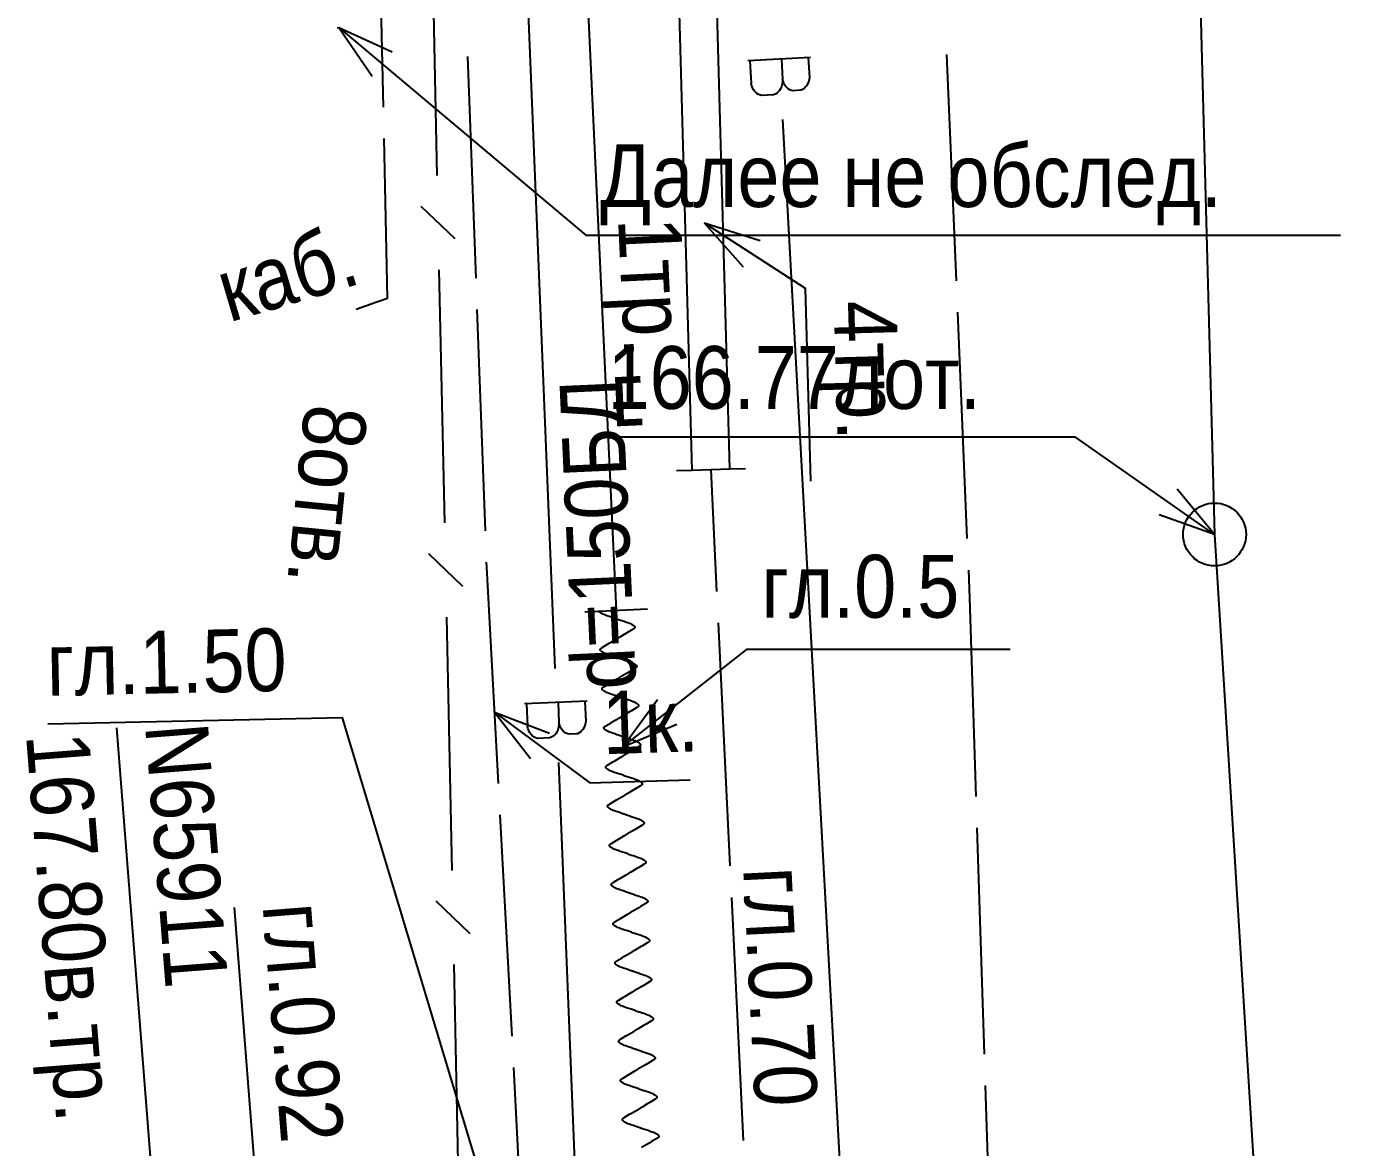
# Model space of a CAD drawing. Header units: metres. Extents: x -3947 to -3704, y 4976 to 6609.
# Drawn here: x -3901.27 to -3880.24, y 6412.79 to 6430.64 of the extents above; entities that cross this region are included whole.
import ezdxf
from ezdxf.enums import TextEntityAlignment as Align

# ---------------------------------------------------------------- set-up
doc = ezdxf.new("R2010")
doc.units = ezdxf.units.M
doc.header["$MEASUREMENT"] = 0
for name, color, linetype, lineweight in [('Водопровод', 7, 'Continuous', 25), ('Водосток', 7, 'Continuous', 25), ('Кабели', 7, 'Continuous', 25), ('Кабель защиты', 7, 'Continuous', 25), ('Кабель связи', 7, 'Continuous', 25), ('Кабель электрический', 7, 'Continuous', 25)]:
    doc.layers.add(name, color=color, linetype=linetype, lineweight=lineweight)
doc.styles.add('Style-RUSSIAN_1251', font='RUSSIAN_1251.shx')
doc.styles.add('Style-RUSSIAN_1251 I 0.00000', font='RUSSIAN_1251.shx')

msp = doc.modelspace()

# ---------------------------------------------------------------- linework, layer by layer
at = {"layer": 'Водопровод', "linetype": 'Continuous'}
for p, q in [((-3893.492, 6435.937), (-3892.868, 6420.419)), ((-3888.796, 6430.142), (-3889.792, 6430.088)), ((-3889.76, 6430.09), (-3889.74, 6429.728)), ((-3889.26, 6430.117), (-3889.242, 6429.796)), ((-3889.241, 6429.158), (-3887.699, 6400.951)), ((-3892.35, 6419.897), (-3893.346, 6419.857)), ((-3893.314, 6419.858), (-3893.299, 6419.496)), ((-3892.813, 6419.879), (-3892.8, 6419.557)), ((-3892.808, 6418.92), (-3892.184, 6403.401))]:
    msp.add_line(p, q, dxfattribs=at)
at = {"layer": 'Водопровод', "linetype": 'Continuous', "flags": 128}
for points in [[(-3888.833, 6430.14), (-3888.815, 6429.822), (-3888.819, 6429.792), (-3888.835, 6429.741), (-3888.861, 6429.692), (-3888.875, 6429.673), (-3888.892, 6429.655), (-3888.916, 6429.639), (-3888.945, 6429.624), (-3888.96, 6429.62), (-3889.075, 6429.613), (-3889.098, 6429.618), (-3889.128, 6429.629), (-3889.15, 6429.643), (-3889.171, 6429.659), (-3889.193, 6429.686), (-3889.214, 6429.72), (-3889.229, 6429.751), (-3889.242, 6429.796), (-3889.244, 6429.758), (-3889.246, 6429.724), (-3889.258, 6429.674), (-3889.273, 6429.644), (-3889.29, 6429.615), (-3889.32, 6429.583), (-3889.355, 6429.561), (-3889.386, 6429.55), (-3889.576, 6429.539), (-3889.595, 6429.542), (-3889.622, 6429.552), (-3889.653, 6429.571), (-3889.682, 6429.601), (-3889.702, 6429.628), (-3889.725, 6429.673), (-3889.736, 6429.701), (-3889.74, 6429.728)], [(-3892.386, 6419.896), (-3892.373, 6419.577), (-3892.378, 6419.547), (-3892.394, 6419.496), (-3892.42, 6419.448), (-3892.435, 6419.429), (-3892.453, 6419.411), (-3892.476, 6419.395), (-3892.506, 6419.381), (-3892.52, 6419.377), (-3892.636, 6419.372), (-3892.659, 6419.377), (-3892.689, 6419.389), (-3892.71, 6419.403), (-3892.731, 6419.419), (-3892.753, 6419.446), (-3892.773, 6419.481), (-3892.787, 6419.512), (-3892.8, 6419.557), (-3892.803, 6419.519), (-3892.805, 6419.485), (-3892.818, 6419.436), (-3892.834, 6419.405), (-3892.851, 6419.377), (-3892.882, 6419.346), (-3892.916, 6419.324), (-3892.948, 6419.313), (-3893.138, 6419.305), (-3893.157, 6419.308), (-3893.183, 6419.318), (-3893.214, 6419.338), (-3893.243, 6419.368), (-3893.263, 6419.396), (-3893.285, 6419.441), (-3893.296, 6419.469), (-3893.299, 6419.496)], [(-3888.648, 6400.006), (-3899.22, 6411.634), (-3899.835, 6419.475)]]:
    msp.add_lwpolyline(points, dxfattribs=at)
at = {"layer": 'Водосток', "linetype": 'Continuous'}
for p, q in [((-3882.839, 6440.179), (-3882.367, 6422.552)), ((-3882.367, 6422.552), (-3882.961, 6423.273)), ((-3882.367, 6422.552), (-3883.248, 6422.863)), ((-3882.367, 6422.552), (-3879.741, 6380.342))]:
    msp.add_line(p, q, dxfattribs=at)
at = {"layer": 'Водосток', "linetype": 'Continuous', "flags": 128}
msp.add_lwpolyline([(-3882.367, 6422.552), (-3884.578, 6424.1), (-3892.026, 6424.1)], dxfattribs=at)
at = {"layer": 'Водосток', "linetype": 'Continuous'}
msp.add_arc((-3882.367, 6422.552), 0.5, 0, 360, dxfattribs=at)
at = {"layer": 'Кабели', "linetype": 'Continuous'}
for p, q in [((-3896.324, 6430.617), (-3896.302, 6430.618)), ((-3896.302, 6430.618), (-3895.774, 6429.847)), ((-3896.302, 6430.618), (-3895.452, 6430.23)), ((-3886.634, 6430.188), (-3886.481, 6426.586)), ((-3886.46, 6426.087), (-3886.307, 6422.485)), ((-3886.149, 6417.883), (-3886.034, 6414.28)), ((-3886.018, 6413.78), (-3885.902, 6410.177))]:
    msp.add_line(p, q, dxfattribs=at)
at = {"layer": 'Кабели', "linetype": 'Continuous', "flags": 128}
for points in [[(-3896.302, 6430.618), (-3892.372, 6427.313), (-3880.366, 6427.313)], [(-3886.285, 6421.985), (-3886.266, 6421.543), (-3886.165, 6418.382)]]:
    msp.add_lwpolyline(points, dxfattribs=at)
at = {"layer": 'Кабель защиты', "linetype": 'Continuous'}
for p, q in [((-3892.387, 6421.32), (-3891.389, 6421.368)), ((-3891.786, 6419.174), (-3891.231, 6419.926)), ((-3891.786, 6419.174), (-3890.923, 6419.532))]:
    msp.add_line(p, q, dxfattribs=at)
at = {"layer": 'Кабель защиты', "linetype": 'Continuous', "flags": 128}
for points in [[(-3892.352, 6431.195), (-3891.888, 6421.344)], [(-3891.882, 6421.208), (-3891.896, 6421.213), (-3891.945, 6421.228), (-3891.967, 6421.235), (-3892, 6421.246), (-3892.036, 6421.259), (-3892.06, 6421.268), (-3892.084, 6421.277), (-3892.101, 6421.284), (-3892.118, 6421.292), (-3892.128, 6421.298), (-3892.137, 6421.302), (-3892.144, 6421.307), (-3892.147, 6421.309), (-3892.15, 6421.311), (-3892.156, 6421.315), (-3892.159, 6421.318), (-3892.161, 6421.321), (-3892.163, 6421.323), (-3892.166, 6421.326), (-3892.168, 6421.329), (-3892.169, 6421.331)], [(-3891.882, 6421.208), (-3891.867, 6421.204), (-3891.818, 6421.189), (-3891.797, 6421.182), (-3891.764, 6421.171), (-3891.728, 6421.158), (-3891.703, 6421.149), (-3891.68, 6421.14), (-3891.663, 6421.133), (-3891.646, 6421.125), (-3891.635, 6421.119), (-3891.627, 6421.114), (-3891.619, 6421.11), (-3891.616, 6421.108), (-3891.613, 6421.105), (-3891.608, 6421.101), (-3891.605, 6421.099), (-3891.602, 6421.096), (-3891.6, 6421.094), (-3891.598, 6421.091), (-3891.596, 6421.088), (-3891.594, 6421.086), (-3891.594, 6421.085), (-3891.593, 6421.083), (-3891.593, 6421.081), (-3891.592, 6421.08), (-3891.592, 6421.078), (-3891.591, 6421.076), (-3891.591, 6421.074), (-3891.591, 6421.074), (-3891.592, 6421.072), (-3891.592, 6421.071), (-3891.592, 6421.07), (-3891.592, 6421.069), (-3891.593, 6421.067), (-3891.594, 6421.066), (-3891.595, 6421.064), (-3891.595, 6421.063), (-3891.596, 6421.062), (-3891.597, 6421.061), (-3891.598, 6421.059), (-3891.599, 6421.058), (-3891.6, 6421.057), (-3891.602, 6421.055), (-3891.604, 6421.053), (-3891.607, 6421.051), (-3891.611, 6421.048), (-3891.614, 6421.046), (-3891.621, 6421.042), (-3891.707, 6420.991), (-3891.735, 6420.974), (-3891.83, 6420.919), (-3891.867, 6420.897)], [(-3891.852, 6420.585), (-3891.867, 6420.59), (-3891.916, 6420.605), (-3891.938, 6420.612), (-3891.97, 6420.623), (-3892.006, 6420.635), (-3892.031, 6420.644), (-3892.054, 6420.653), (-3892.072, 6420.661), (-3892.089, 6420.669), (-3892.099, 6420.674), (-3892.108, 6420.679), (-3892.115, 6420.684), (-3892.118, 6420.686), (-3892.121, 6420.688), (-3892.126, 6420.692), (-3892.129, 6420.695), (-3892.132, 6420.697), (-3892.134, 6420.7), (-3892.136, 6420.702), (-3892.139, 6420.705), (-3892.14, 6420.708), (-3892.141, 6420.709), (-3892.141, 6420.711), (-3892.142, 6420.712), (-3892.142, 6420.713), (-3892.143, 6420.715), (-3892.143, 6420.717), (-3892.143, 6420.719), (-3892.143, 6420.72), (-3892.143, 6420.721), (-3892.142, 6420.722), (-3892.142, 6420.723), (-3892.142, 6420.725), (-3892.141, 6420.726), (-3892.141, 6420.728), (-3892.14, 6420.73), (-3892.139, 6420.731), (-3892.138, 6420.732), (-3892.137, 6420.733), (-3892.136, 6420.734), (-3892.135, 6420.736), (-3892.134, 6420.737), (-3892.132, 6420.739), (-3892.13, 6420.74), (-3892.127, 6420.743), (-3892.123, 6420.745), (-3892.12, 6420.747), (-3892.113, 6420.752), (-3892.027, 6420.803), (-3891.999, 6420.819), (-3891.904, 6420.875), (-3891.867, 6420.897)], [(-3891.852, 6420.585), (-3891.838, 6420.581), (-3891.789, 6420.565), (-3891.767, 6420.558), (-3891.735, 6420.547), (-3891.699, 6420.535), (-3891.674, 6420.526), (-3891.65, 6420.517), (-3891.633, 6420.509), (-3891.616, 6420.501), (-3891.606, 6420.496), (-3891.597, 6420.491), (-3891.59, 6420.486), (-3891.587, 6420.484), (-3891.584, 6420.482), (-3891.579, 6420.478), (-3891.575, 6420.475), (-3891.573, 6420.473), (-3891.571, 6420.471), (-3891.569, 6420.468), (-3891.566, 6420.465), (-3891.565, 6420.463), (-3891.564, 6420.461), (-3891.564, 6420.46), (-3891.563, 6420.458), (-3891.563, 6420.457), (-3891.562, 6420.455), (-3891.562, 6420.453), (-3891.562, 6420.451), (-3891.562, 6420.45), (-3891.562, 6420.449), (-3891.563, 6420.448), (-3891.563, 6420.447), (-3891.563, 6420.446), (-3891.564, 6420.444), (-3891.564, 6420.443), (-3891.565, 6420.441), (-3891.566, 6420.439), (-3891.567, 6420.438), (-3891.568, 6420.437), (-3891.569, 6420.436), (-3891.57, 6420.435), (-3891.571, 6420.434), (-3891.573, 6420.431), (-3891.575, 6420.43), (-3891.578, 6420.428), (-3891.581, 6420.425), (-3891.585, 6420.423), (-3891.592, 6420.419), (-3891.678, 6420.367), (-3891.706, 6420.351), (-3891.801, 6420.295), (-3891.838, 6420.273)], [(-3891.786, 6419.174), (-3889.803, 6420.727), (-3885.621, 6420.727)], [(-3891.823, 6419.962), (-3891.838, 6419.966), (-3891.887, 6419.982), (-3891.908, 6419.989), (-3891.941, 6419.999), (-3891.977, 6420.012), (-3892.002, 6420.021), (-3892.025, 6420.03), (-3892.042, 6420.037), (-3892.059, 6420.046), (-3892.07, 6420.051), (-3892.078, 6420.056), (-3892.086, 6420.061), (-3892.089, 6420.063), (-3892.092, 6420.065), (-3892.097, 6420.069), (-3892.1, 6420.072), (-3892.103, 6420.074), (-3892.105, 6420.076), (-3892.107, 6420.079), (-3892.109, 6420.082), (-3892.11, 6420.084), (-3892.111, 6420.086), (-3892.112, 6420.087), (-3892.112, 6420.089), (-3892.113, 6420.09), (-3892.113, 6420.092), (-3892.113, 6420.094), (-3892.113, 6420.096), (-3892.113, 6420.097), (-3892.113, 6420.098), (-3892.113, 6420.099), (-3892.113, 6420.1), (-3892.113, 6420.101), (-3892.112, 6420.103), (-3892.111, 6420.104), (-3892.11, 6420.106), (-3892.11, 6420.108), (-3892.109, 6420.108), (-3892.108, 6420.11), (-3892.107, 6420.111), (-3892.106, 6420.112), (-3892.105, 6420.113), (-3892.102, 6420.116), (-3892.101, 6420.117), (-3892.098, 6420.119), (-3892.094, 6420.122), (-3892.091, 6420.124), (-3892.084, 6420.128), (-3891.998, 6420.18), (-3891.97, 6420.196), (-3891.875, 6420.252), (-3891.838, 6420.273)], [(-3891.823, 6419.962), (-3891.809, 6419.957), (-3891.76, 6419.942), (-3891.738, 6419.935), (-3891.705, 6419.924), (-3891.669, 6419.912), (-3891.645, 6419.903), (-3891.621, 6419.893), (-3891.604, 6419.886), (-3891.587, 6419.878), (-3891.577, 6419.873), (-3891.568, 6419.868), (-3891.561, 6419.863), (-3891.558, 6419.861), (-3891.555, 6419.859), (-3891.549, 6419.855), (-3891.546, 6419.852), (-3891.544, 6419.85), (-3891.541, 6419.847), (-3891.539, 6419.845), (-3891.537, 6419.842), (-3891.536, 6419.839), (-3891.535, 6419.838), (-3891.534, 6419.836), (-3891.534, 6419.835), (-3891.534, 6419.834), (-3891.533, 6419.831), (-3891.533, 6419.83), (-3891.533, 6419.828), (-3891.533, 6419.827), (-3891.533, 6419.826), (-3891.533, 6419.825), (-3891.533, 6419.823), (-3891.534, 6419.822), (-3891.534, 6419.821), (-3891.535, 6419.819), (-3891.536, 6419.817), (-3891.537, 6419.816), (-3891.537, 6419.815), (-3891.538, 6419.814), (-3891.539, 6419.813), (-3891.541, 6419.811), (-3891.541, 6419.81), (-3891.544, 6419.808), (-3891.546, 6419.807), (-3891.548, 6419.804), (-3891.552, 6419.802), (-3891.556, 6419.799), (-3891.563, 6419.795), (-3891.648, 6419.744), (-3891.677, 6419.728), (-3891.771, 6419.672), (-3891.809, 6419.65)], [(-3891.794, 6419.339), (-3891.808, 6419.343), (-3891.857, 6419.358), (-3891.879, 6419.365), (-3891.912, 6419.376), (-3891.948, 6419.389), (-3891.972, 6419.398), (-3891.996, 6419.407), (-3892.013, 6419.414), (-3892.03, 6419.422), (-3892.04, 6419.428), (-3892.049, 6419.433), (-3892.056, 6419.437), (-3892.06, 6419.439), (-3892.063, 6419.441), (-3892.068, 6419.446), (-3892.071, 6419.448), (-3892.073, 6419.451), (-3892.076, 6419.453), (-3892.078, 6419.456), (-3892.08, 6419.459), (-3892.081, 6419.461), (-3892.082, 6419.462), (-3892.083, 6419.464), (-3892.083, 6419.466), (-3892.084, 6419.467), (-3892.084, 6419.469), (-3892.084, 6419.471), (-3892.084, 6419.473), (-3892.084, 6419.473), (-3892.084, 6419.475), (-3892.084, 6419.476), (-3892.084, 6419.477), (-3892.083, 6419.478), (-3892.083, 6419.479), (-3892.082, 6419.481), (-3892.081, 6419.483), (-3892.08, 6419.484), (-3892.08, 6419.485), (-3892.079, 6419.486), (-3892.078, 6419.488), (-3892.077, 6419.489), (-3892.076, 6419.49), (-3892.073, 6419.492), (-3892.071, 6419.494), (-3892.069, 6419.496), (-3892.065, 6419.499), (-3892.061, 6419.501), (-3892.054, 6419.505), (-3891.969, 6419.556), (-3891.94, 6419.573), (-3891.846, 6419.628), (-3891.809, 6419.65)], [(-3891.794, 6419.339), (-3891.779, 6419.334), (-3891.731, 6419.319), (-3891.709, 6419.312), (-3891.676, 6419.301), (-3891.64, 6419.288), (-3891.615, 6419.279), (-3891.592, 6419.27), (-3891.575, 6419.263), (-3891.558, 6419.255), (-3891.547, 6419.249), (-3891.539, 6419.244), (-3891.531, 6419.24), (-3891.528, 6419.238), (-3891.525, 6419.236), (-3891.52, 6419.231), (-3891.517, 6419.229), (-3891.515, 6419.226), (-3891.512, 6419.224), (-3891.51, 6419.221), (-3891.508, 6419.218), (-3891.507, 6419.216), (-3891.506, 6419.215), (-3891.505, 6419.213), (-3891.505, 6419.211), (-3891.504, 6419.21), (-3891.504, 6419.208), (-3891.504, 6419.206), (-3891.504, 6419.204), (-3891.504, 6419.204), (-3891.504, 6419.202), (-3891.504, 6419.201), (-3891.504, 6419.2), (-3891.505, 6419.199), (-3891.505, 6419.198), (-3891.506, 6419.196), (-3891.507, 6419.194), (-3891.508, 6419.193), (-3891.508, 6419.192), (-3891.509, 6419.191), (-3891.51, 6419.189), (-3891.511, 6419.188), (-3891.512, 6419.187), (-3891.515, 6419.185), (-3891.516, 6419.183), (-3891.519, 6419.181), (-3891.523, 6419.178), (-3891.526, 6419.176), (-3891.534, 6419.172), (-3891.619, 6419.121), (-3891.648, 6419.104), (-3891.742, 6419.049), (-3891.779, 6419.027)], [(-3891.765, 6418.715), (-3891.779, 6418.72), (-3891.828, 6418.735), (-3891.85, 6418.742), (-3891.882, 6418.753), (-3891.919, 6418.765), (-3891.943, 6418.774), (-3891.967, 6418.784), (-3891.984, 6418.791), (-3892.001, 6418.799), (-3892.011, 6418.804), (-3892.02, 6418.809), (-3892.027, 6418.814), (-3892.03, 6418.816), (-3892.033, 6418.818), (-3892.039, 6418.822), (-3892.042, 6418.825), (-3892.044, 6418.827), (-3892.046, 6418.83), (-3892.048, 6418.832), (-3892.051, 6418.836), (-3892.052, 6418.838), (-3892.053, 6418.839), (-3892.053, 6418.841), (-3892.054, 6418.842), (-3892.054, 6418.844), (-3892.055, 6418.846), (-3892.055, 6418.847), (-3892.055, 6418.849), (-3892.055, 6418.85), (-3892.055, 6418.851), (-3892.055, 6418.852), (-3892.054, 6418.854), (-3892.054, 6418.855), (-3892.053, 6418.856), (-3892.053, 6418.858), (-3892.052, 6418.86), (-3892.051, 6418.861), (-3892.05, 6418.862), (-3892.049, 6418.863), (-3892.048, 6418.864), (-3892.047, 6418.866), (-3892.046, 6418.867), (-3892.044, 6418.869), (-3892.042, 6418.87), (-3892.039, 6418.873), (-3892.036, 6418.875), (-3892.032, 6418.878), (-3892.025, 6418.882), (-3891.94, 6418.933), (-3891.911, 6418.949), (-3891.816, 6419.005), (-3891.779, 6419.027)], [(-3891.765, 6418.715), (-3891.75, 6418.711), (-3891.701, 6418.695), (-3891.679, 6418.688), (-3891.647, 6418.678), (-3891.611, 6418.665), (-3891.586, 6418.656), (-3891.563, 6418.647), (-3891.546, 6418.64), (-3891.528, 6418.631), (-3891.518, 6418.626), (-3891.509, 6418.621), (-3891.502, 6418.616), (-3891.499, 6418.614), (-3891.496, 6418.612), (-3891.491, 6418.608), (-3891.488, 6418.605), (-3891.485, 6418.603), (-3891.483, 6418.601), (-3891.481, 6418.598), (-3891.479, 6418.595), (-3891.477, 6418.593), (-3891.477, 6418.591), (-3891.476, 6418.59), (-3891.475, 6418.588), (-3891.475, 6418.587), (-3891.475, 6418.585), (-3891.474, 6418.583), (-3891.474, 6418.581), (-3891.474, 6418.58), (-3891.474, 6418.579), (-3891.475, 6418.578), (-3891.475, 6418.577), (-3891.475, 6418.576), (-3891.476, 6418.574), (-3891.476, 6418.573), (-3891.477, 6418.571), (-3891.478, 6418.569), (-3891.479, 6418.569), (-3891.48, 6418.567), (-3891.481, 6418.566), (-3891.482, 6418.565), (-3891.483, 6418.564), (-3891.485, 6418.561), (-3891.487, 6418.56), (-3891.49, 6418.558), (-3891.494, 6418.555), (-3891.497, 6418.553), (-3891.504, 6418.549), (-3891.59, 6418.498), (-3891.618, 6418.481), (-3891.713, 6418.425), (-3891.75, 6418.404)], [(-3891.735, 6418.092), (-3891.75, 6418.096), (-3891.799, 6418.112), (-3891.82, 6418.119), (-3891.853, 6418.13), (-3891.889, 6418.142), (-3891.914, 6418.151), (-3891.937, 6418.16), (-3891.954, 6418.168), (-3891.972, 6418.176), (-3891.982, 6418.181), (-3891.99, 6418.186), (-3891.998, 6418.191), (-3892.001, 6418.193), (-3892.004, 6418.195), (-3892.009, 6418.199), (-3892.012, 6418.202), (-3892.015, 6418.204), (-3892.017, 6418.206), (-3892.019, 6418.209), (-3892.021, 6418.212), (-3892.023, 6418.214), (-3892.023, 6418.216), (-3892.024, 6418.217), (-3892.025, 6418.219), (-3892.025, 6418.22), (-3892.025, 6418.222), (-3892.026, 6418.224), (-3892.026, 6418.226), (-3892.026, 6418.227), (-3892.025, 6418.228), (-3892.025, 6418.229), (-3892.025, 6418.23), (-3892.025, 6418.231), (-3892.024, 6418.233), (-3892.023, 6418.234), (-3892.022, 6418.236), (-3892.022, 6418.238), (-3892.021, 6418.239), (-3892.02, 6418.24), (-3892.019, 6418.241), (-3892.018, 6418.242), (-3892.017, 6418.243), (-3892.015, 6418.246), (-3892.013, 6418.247), (-3892.01, 6418.249), (-3892.006, 6418.252), (-3892.003, 6418.254), (-3891.996, 6418.258), (-3891.91, 6418.31), (-3891.882, 6418.326), (-3891.787, 6418.382), (-3891.75, 6418.404)], [(-3891.735, 6418.092), (-3891.721, 6418.087), (-3891.672, 6418.072), (-3891.65, 6418.065), (-3891.617, 6418.054), (-3891.581, 6418.042), (-3891.557, 6418.033), (-3891.533, 6418.024), (-3891.516, 6418.016), (-3891.499, 6418.008), (-3891.489, 6418.003), (-3891.48, 6417.998), (-3891.473, 6417.993), (-3891.47, 6417.991), (-3891.467, 6417.989), (-3891.461, 6417.985), (-3891.458, 6417.982), (-3891.456, 6417.98), (-3891.454, 6417.977), (-3891.452, 6417.975), (-3891.449, 6417.972), (-3891.448, 6417.969), (-3891.447, 6417.968), (-3891.447, 6417.966), (-3891.446, 6417.965), (-3891.446, 6417.964), (-3891.445, 6417.962), (-3891.445, 6417.96), (-3891.445, 6417.958), (-3891.445, 6417.957), (-3891.445, 6417.956), (-3891.445, 6417.955), (-3891.446, 6417.954), (-3891.446, 6417.952), (-3891.446, 6417.951), (-3891.447, 6417.949), (-3891.448, 6417.947), (-3891.449, 6417.946), (-3891.45, 6417.945), (-3891.45, 6417.944), (-3891.452, 6417.943), (-3891.453, 6417.941), (-3891.454, 6417.94), (-3891.456, 6417.938), (-3891.458, 6417.937), (-3891.461, 6417.934), (-3891.464, 6417.932), (-3891.468, 6417.93), (-3891.475, 6417.925), (-3891.56, 6417.874), (-3891.589, 6417.858), (-3891.684, 6417.802), (-3891.721, 6417.78)], [(-3891.706, 6417.469), (-3891.721, 6417.473), (-3891.769, 6417.489), (-3891.791, 6417.495), (-3891.824, 6417.506), (-3891.86, 6417.519), (-3891.884, 6417.528), (-3891.908, 6417.537), (-3891.925, 6417.544), (-3891.942, 6417.552), (-3891.953, 6417.558), (-3891.961, 6417.563), (-3891.969, 6417.567), (-3891.972, 6417.569), (-3891.975, 6417.572), (-3891.98, 6417.576), (-3891.983, 6417.578), (-3891.985, 6417.581), (-3891.988, 6417.583), (-3891.99, 6417.586), (-3891.992, 6417.589), (-3891.993, 6417.591), (-3891.994, 6417.592), (-3891.995, 6417.594), (-3891.995, 6417.596), (-3891.996, 6417.597), (-3891.996, 6417.599), (-3891.996, 6417.601), (-3891.996, 6417.603), (-3891.996, 6417.604), (-3891.996, 6417.605), (-3891.996, 6417.606), (-3891.996, 6417.607), (-3891.995, 6417.608), (-3891.995, 6417.61), (-3891.994, 6417.611), (-3891.993, 6417.613), (-3891.992, 6417.614), (-3891.992, 6417.615), (-3891.991, 6417.616), (-3891.99, 6417.618), (-3891.989, 6417.619), (-3891.988, 6417.62), (-3891.985, 6417.622), (-3891.984, 6417.624), (-3891.981, 6417.626), (-3891.977, 6417.629), (-3891.973, 6417.631), (-3891.966, 6417.635), (-3891.881, 6417.686), (-3891.852, 6417.703), (-3891.758, 6417.758), (-3891.721, 6417.78)], [(-3891.706, 6417.469), (-3891.692, 6417.464), (-3891.643, 6417.449), (-3891.621, 6417.442), (-3891.588, 6417.431), (-3891.552, 6417.418), (-3891.528, 6417.409), (-3891.504, 6417.4), (-3891.487, 6417.393), (-3891.47, 6417.385), (-3891.459, 6417.379), (-3891.451, 6417.375), (-3891.443, 6417.37), (-3891.44, 6417.368), (-3891.437, 6417.366), (-3891.432, 6417.362), (-3891.429, 6417.359), (-3891.427, 6417.357), (-3891.424, 6417.354), (-3891.422, 6417.351), (-3891.42, 6417.348), (-3891.419, 6417.346), (-3891.418, 6417.345), (-3891.417, 6417.343), (-3891.417, 6417.342), (-3891.416, 6417.34), (-3891.416, 6417.338), (-3891.416, 6417.336), (-3891.416, 6417.334), (-3891.416, 6417.334), (-3891.416, 6417.332), (-3891.416, 6417.331), (-3891.416, 6417.33), (-3891.417, 6417.329), (-3891.417, 6417.328), (-3891.418, 6417.326), (-3891.419, 6417.324), (-3891.42, 6417.323), (-3891.42, 6417.322), (-3891.421, 6417.321), (-3891.422, 6417.319), (-3891.423, 6417.318), (-3891.424, 6417.317), (-3891.427, 6417.315), (-3891.428, 6417.313), (-3891.431, 6417.311), (-3891.435, 6417.308), (-3891.439, 6417.306), (-3891.446, 6417.302), (-3891.531, 6417.251), (-3891.56, 6417.234), (-3891.654, 6417.179), (-3891.691, 6417.157)], [(-3891.677, 6416.845), (-3891.691, 6416.85), (-3891.74, 6416.865), (-3891.762, 6416.872), (-3891.795, 6416.883), (-3891.831, 6416.895), (-3891.855, 6416.904), (-3891.879, 6416.914), (-3891.896, 6416.921), (-3891.913, 6416.929), (-3891.923, 6416.934), (-3891.932, 6416.939), (-3891.939, 6416.944), (-3891.942, 6416.946), (-3891.945, 6416.948), (-3891.951, 6416.952), (-3891.954, 6416.955), (-3891.956, 6416.957), (-3891.958, 6416.96), (-3891.961, 6416.962), (-3891.963, 6416.966), (-3891.964, 6416.968), (-3891.965, 6416.969), (-3891.965, 6416.971), (-3891.966, 6416.972), (-3891.966, 6416.974), (-3891.967, 6416.976), (-3891.967, 6416.977), (-3891.967, 6416.979), (-3891.967, 6416.98), (-3891.967, 6416.981), (-3891.967, 6416.982), (-3891.966, 6416.984), (-3891.966, 6416.985), (-3891.966, 6416.986), (-3891.965, 6416.988), (-3891.964, 6416.99), (-3891.963, 6416.991), (-3891.962, 6416.992), (-3891.962, 6416.993), (-3891.96, 6416.995), (-3891.959, 6416.996), (-3891.958, 6416.997), (-3891.956, 6416.999), (-3891.954, 6417), (-3891.952, 6417.003), (-3891.948, 6417.005), (-3891.944, 6417.008), (-3891.937, 6417.012), (-3891.852, 6417.063), (-3891.823, 6417.079), (-3891.728, 6417.135), (-3891.691, 6417.157)], [(-3891.677, 6416.845), (-3891.662, 6416.841), (-3891.613, 6416.825), (-3891.592, 6416.818), (-3891.559, 6416.808), (-3891.523, 6416.795), (-3891.498, 6416.786), (-3891.475, 6416.777), (-3891.458, 6416.77), (-3891.441, 6416.761), (-3891.43, 6416.756), (-3891.422, 6416.751), (-3891.414, 6416.747), (-3891.411, 6416.744), (-3891.408, 6416.742), (-3891.403, 6416.738), (-3891.4, 6416.735), (-3891.397, 6416.733), (-3891.395, 6416.731), (-3891.393, 6416.728), (-3891.391, 6416.725), (-3891.389, 6416.723), (-3891.389, 6416.721), (-3891.388, 6416.72), (-3891.388, 6416.718), (-3891.387, 6416.717), (-3891.387, 6416.715), (-3891.386, 6416.713), (-3891.386, 6416.711), (-3891.386, 6416.71), (-3891.387, 6416.709), (-3891.387, 6416.708), (-3891.387, 6416.707), (-3891.387, 6416.706), (-3891.388, 6416.704), (-3891.389, 6416.703), (-3891.39, 6416.701), (-3891.39, 6416.7), (-3891.391, 6416.699), (-3891.392, 6416.697), (-3891.393, 6416.696), (-3891.394, 6416.695), (-3891.395, 6416.694), (-3891.397, 6416.692), (-3891.399, 6416.69), (-3891.402, 6416.688), (-3891.406, 6416.685), (-3891.409, 6416.683), (-3891.416, 6416.679), (-3891.502, 6416.628), (-3891.53, 6416.611), (-3891.625, 6416.555), (-3891.662, 6416.534)], [(-3891.647, 6416.222), (-3891.662, 6416.227), (-3891.711, 6416.242), (-3891.733, 6416.249), (-3891.765, 6416.26), (-3891.801, 6416.272), (-3891.826, 6416.281), (-3891.849, 6416.29), (-3891.867, 6416.298), (-3891.884, 6416.306), (-3891.894, 6416.311), (-3891.903, 6416.316), (-3891.91, 6416.321), (-3891.913, 6416.323), (-3891.916, 6416.325), (-3891.921, 6416.329), (-3891.924, 6416.332), (-3891.927, 6416.334), (-3891.929, 6416.337), (-3891.931, 6416.339), (-3891.934, 6416.342), (-3891.935, 6416.344), (-3891.936, 6416.346), (-3891.936, 6416.347), (-3891.937, 6416.349), (-3891.937, 6416.35), (-3891.938, 6416.352), (-3891.938, 6416.354), (-3891.938, 6416.356), (-3891.938, 6416.357), (-3891.938, 6416.358), (-3891.937, 6416.359), (-3891.937, 6416.36), (-3891.937, 6416.361), (-3891.936, 6416.363), (-3891.936, 6416.364), (-3891.935, 6416.366), (-3891.934, 6416.368), (-3891.933, 6416.369), (-3891.932, 6416.37), (-3891.931, 6416.371), (-3891.93, 6416.372), (-3891.929, 6416.373), (-3891.927, 6416.376), (-3891.925, 6416.377), (-3891.922, 6416.379), (-3891.918, 6416.382), (-3891.915, 6416.384), (-3891.908, 6416.389), (-3891.822, 6416.44), (-3891.794, 6416.456), (-3891.699, 6416.512), (-3891.662, 6416.534)], [(-3891.647, 6416.222), (-3891.633, 6416.217), (-3891.584, 6416.202), (-3891.562, 6416.195), (-3891.53, 6416.184), (-3891.494, 6416.172), (-3891.469, 6416.163), (-3891.445, 6416.154), (-3891.428, 6416.146), (-3891.411, 6416.138), (-3891.401, 6416.133), (-3891.392, 6416.128), (-3891.385, 6416.123), (-3891.382, 6416.121), (-3891.379, 6416.119), (-3891.374, 6416.115), (-3891.37, 6416.112), (-3891.368, 6416.11), (-3891.366, 6416.107), (-3891.364, 6416.105), (-3891.361, 6416.102), (-3891.36, 6416.099), (-3891.359, 6416.098), (-3891.359, 6416.097), (-3891.358, 6416.095), (-3891.358, 6416.094), (-3891.357, 6416.092), (-3891.357, 6416.09), (-3891.357, 6416.088), (-3891.357, 6416.087), (-3891.357, 6416.086), (-3891.358, 6416.085), (-3891.358, 6416.084), (-3891.358, 6416.082), (-3891.359, 6416.081), (-3891.359, 6416.079), (-3891.36, 6416.078), (-3891.361, 6416.076), (-3891.362, 6416.075), (-3891.363, 6416.074), (-3891.364, 6416.073), (-3891.365, 6416.072), (-3891.366, 6416.07), (-3891.368, 6416.068), (-3891.37, 6416.067), (-3891.373, 6416.065), (-3891.376, 6416.062), (-3891.38, 6416.06), (-3891.387, 6416.055), (-3891.473, 6416.004), (-3891.501, 6415.988), (-3891.596, 6415.932), (-3891.633, 6415.91)], [(-3891.618, 6415.599), (-3891.633, 6415.603), (-3891.682, 6415.619), (-3891.703, 6415.626), (-3891.736, 6415.636), (-3891.772, 6415.649), (-3891.797, 6415.658), (-3891.82, 6415.667), (-3891.837, 6415.674), (-3891.854, 6415.682), (-3891.865, 6415.688), (-3891.873, 6415.693), (-3891.881, 6415.697), (-3891.884, 6415.699), (-3891.887, 6415.702), (-3891.892, 6415.706), (-3891.895, 6415.708), (-3891.898, 6415.711), (-3891.9, 6415.713), (-3891.902, 6415.716), (-3891.904, 6415.719), (-3891.905, 6415.721), (-3891.906, 6415.723), (-3891.907, 6415.724), (-3891.907, 6415.726), (-3891.908, 6415.727), (-3891.908, 6415.729), (-3891.908, 6415.731), (-3891.908, 6415.733), (-3891.908, 6415.734), (-3891.908, 6415.735), (-3891.908, 6415.736), (-3891.908, 6415.737), (-3891.908, 6415.738), (-3891.907, 6415.74), (-3891.906, 6415.741), (-3891.905, 6415.743), (-3891.905, 6415.744), (-3891.904, 6415.745), (-3891.903, 6415.747), (-3891.902, 6415.748), (-3891.901, 6415.749), (-3891.9, 6415.75), (-3891.897, 6415.752), (-3891.896, 6415.754), (-3891.893, 6415.756), (-3891.889, 6415.759), (-3891.886, 6415.761), (-3891.879, 6415.765), (-3891.793, 6415.816), (-3891.765, 6415.833), (-3891.67, 6415.889), (-3891.633, 6415.91)], [(-3891.618, 6415.599), (-3891.604, 6415.594), (-3891.555, 6415.579), (-3891.533, 6415.572), (-3891.5, 6415.561), (-3891.464, 6415.548), (-3891.44, 6415.54), (-3891.416, 6415.53), (-3891.399, 6415.523), (-3891.382, 6415.515), (-3891.372, 6415.509), (-3891.363, 6415.505), (-3891.356, 6415.5), (-3891.353, 6415.498), (-3891.35, 6415.496), (-3891.344, 6415.492), (-3891.341, 6415.489), (-3891.339, 6415.487), (-3891.336, 6415.484), (-3891.334, 6415.482), (-3891.332, 6415.478), (-3891.331, 6415.476), (-3891.33, 6415.475), (-3891.33, 6415.473), (-3891.329, 6415.472), (-3891.329, 6415.47), (-3891.328, 6415.468), (-3891.328, 6415.466), (-3891.328, 6415.464), (-3891.328, 6415.464), (-3891.328, 6415.462), (-3891.328, 6415.461), (-3891.328, 6415.46), (-3891.329, 6415.459), (-3891.329, 6415.458), (-3891.33, 6415.456), (-3891.331, 6415.454), (-3891.332, 6415.453), (-3891.332, 6415.452), (-3891.333, 6415.451), (-3891.334, 6415.449), (-3891.336, 6415.448), (-3891.336, 6415.447), (-3891.339, 6415.445), (-3891.341, 6415.443), (-3891.343, 6415.441), (-3891.347, 6415.439), (-3891.351, 6415.436), (-3891.358, 6415.432), (-3891.443, 6415.381), (-3891.472, 6415.364), (-3891.566, 6415.309), (-3891.604, 6415.287)], [(-3891.589, 6414.975), (-3891.603, 6414.98), (-3891.652, 6414.995), (-3891.674, 6415.002), (-3891.707, 6415.013), (-3891.743, 6415.025), (-3891.767, 6415.034), (-3891.791, 6415.044), (-3891.808, 6415.051), (-3891.825, 6415.059), (-3891.835, 6415.065), (-3891.844, 6415.069), (-3891.851, 6415.074), (-3891.855, 6415.076), (-3891.858, 6415.078), (-3891.863, 6415.082), (-3891.866, 6415.085), (-3891.868, 6415.087), (-3891.871, 6415.09), (-3891.873, 6415.092), (-3891.875, 6415.096), (-3891.876, 6415.098), (-3891.877, 6415.099), (-3891.878, 6415.101), (-3891.878, 6415.102), (-3891.879, 6415.104), (-3891.879, 6415.106), (-3891.879, 6415.107), (-3891.879, 6415.109), (-3891.879, 6415.11), (-3891.879, 6415.111), (-3891.879, 6415.113), (-3891.879, 6415.114), (-3891.878, 6415.115), (-3891.878, 6415.116), (-3891.877, 6415.118), (-3891.876, 6415.12), (-3891.875, 6415.121), (-3891.875, 6415.122), (-3891.874, 6415.123), (-3891.873, 6415.125), (-3891.872, 6415.126), (-3891.871, 6415.127), (-3891.868, 6415.129), (-3891.866, 6415.131), (-3891.864, 6415.133), (-3891.86, 6415.135), (-3891.856, 6415.138), (-3891.849, 6415.142), (-3891.764, 6415.193), (-3891.735, 6415.21), (-3891.641, 6415.265), (-3891.604, 6415.287)], [(-3891.589, 6414.975), (-3891.574, 6414.971), (-3891.526, 6414.955), (-3891.504, 6414.948), (-3891.471, 6414.938), (-3891.435, 6414.925), (-3891.41, 6414.916), (-3891.387, 6414.907), (-3891.37, 6414.9), (-3891.353, 6414.891), (-3891.342, 6414.886), (-3891.334, 6414.881), (-3891.326, 6414.877), (-3891.323, 6414.875), (-3891.32, 6414.872), (-3891.315, 6414.868), (-3891.312, 6414.865), (-3891.31, 6414.863), (-3891.307, 6414.861), (-3891.305, 6414.858), (-3891.303, 6414.855), (-3891.302, 6414.853), (-3891.301, 6414.851), (-3891.3, 6414.85), (-3891.3, 6414.848), (-3891.299, 6414.847), (-3891.299, 6414.845), (-3891.299, 6414.843), (-3891.299, 6414.841), (-3891.299, 6414.84), (-3891.299, 6414.839), (-3891.299, 6414.838), (-3891.299, 6414.837), (-3891.3, 6414.836), (-3891.3, 6414.834), (-3891.301, 6414.833), (-3891.302, 6414.831), (-3891.303, 6414.83), (-3891.303, 6414.829), (-3891.304, 6414.827), (-3891.305, 6414.826), (-3891.306, 6414.825), (-3891.307, 6414.824), (-3891.31, 6414.822), (-3891.311, 6414.82), (-3891.314, 6414.818), (-3891.318, 6414.815), (-3891.321, 6414.813), (-3891.329, 6414.809), (-3891.414, 6414.758), (-3891.443, 6414.741), (-3891.537, 6414.685), (-3891.574, 6414.664)], [(-3891.56, 6414.352), (-3891.574, 6414.357), (-3891.623, 6414.372), (-3891.645, 6414.379), (-3891.677, 6414.39), (-3891.714, 6414.402), (-3891.738, 6414.411), (-3891.762, 6414.42), (-3891.779, 6414.428), (-3891.796, 6414.436), (-3891.806, 6414.441), (-3891.815, 6414.446), (-3891.822, 6414.451), (-3891.825, 6414.453), (-3891.828, 6414.455), (-3891.834, 6414.459), (-3891.837, 6414.462), (-3891.839, 6414.464), (-3891.841, 6414.467), (-3891.843, 6414.469), (-3891.846, 6414.472), (-3891.847, 6414.474), (-3891.848, 6414.476), (-3891.848, 6414.477), (-3891.849, 6414.479), (-3891.849, 6414.48), (-3891.85, 6414.482), (-3891.85, 6414.484), (-3891.85, 6414.486), (-3891.85, 6414.487), (-3891.85, 6414.488), (-3891.85, 6414.489), (-3891.849, 6414.49), (-3891.849, 6414.492), (-3891.848, 6414.493), (-3891.848, 6414.495), (-3891.847, 6414.496), (-3891.846, 6414.498), (-3891.845, 6414.499), (-3891.844, 6414.5), (-3891.843, 6414.501), (-3891.842, 6414.502), (-3891.841, 6414.503), (-3891.839, 6414.506), (-3891.837, 6414.507), (-3891.834, 6414.509), (-3891.831, 6414.512), (-3891.827, 6414.514), (-3891.82, 6414.519), (-3891.735, 6414.57), (-3891.706, 6414.586), (-3891.611, 6414.642), (-3891.574, 6414.664)], [(-3891.56, 6414.352), (-3891.545, 6414.347), (-3891.496, 6414.332), (-3891.474, 6414.325), (-3891.442, 6414.314), (-3891.406, 6414.302), (-3891.381, 6414.293), (-3891.358, 6414.284), (-3891.341, 6414.276), (-3891.323, 6414.268), (-3891.313, 6414.263), (-3891.304, 6414.258), (-3891.297, 6414.253), (-3891.294, 6414.251), (-3891.291, 6414.249), (-3891.286, 6414.245), (-3891.283, 6414.242), (-3891.28, 6414.24), (-3891.278, 6414.237), (-3891.276, 6414.235), (-3891.274, 6414.232), (-3891.272, 6414.23), (-3891.272, 6414.228), (-3891.271, 6414.227), (-3891.27, 6414.225), (-3891.27, 6414.224), (-3891.27, 6414.222), (-3891.269, 6414.22), (-3891.269, 6414.218), (-3891.269, 6414.217), (-3891.269, 6414.216), (-3891.27, 6414.215), (-3891.27, 6414.214), (-3891.27, 6414.212), (-3891.271, 6414.211), (-3891.271, 6414.209), (-3891.272, 6414.208), (-3891.273, 6414.206), (-3891.274, 6414.205), (-3891.275, 6414.204), (-3891.276, 6414.203), (-3891.277, 6414.202), (-3891.278, 6414.201), (-3891.28, 6414.198), (-3891.282, 6414.197), (-3891.285, 6414.195), (-3891.289, 6414.192), (-3891.292, 6414.19), (-3891.299, 6414.185), (-3891.385, 6414.134), (-3891.413, 6414.118), (-3891.508, 6414.062), (-3891.545, 6414.04)], [(-3891.53, 6413.729), (-3891.544, 6413.733), (-3891.593, 6413.749), (-3891.615, 6413.756), (-3891.648, 6413.766), (-3891.684, 6413.779), (-3891.708, 6413.788), (-3891.732, 6413.797), (-3891.749, 6413.804), (-3891.766, 6413.812), (-3891.777, 6413.818), (-3891.785, 6413.823), (-3891.793, 6413.827), (-3891.796, 6413.829), (-3891.799, 6413.831), (-3891.804, 6413.836), (-3891.807, 6413.838), (-3891.809, 6413.841), (-3891.812, 6413.843), (-3891.814, 6413.846), (-3891.816, 6413.849), (-3891.817, 6413.851), (-3891.818, 6413.852), (-3891.819, 6413.854), (-3891.819, 6413.855), (-3891.82, 6413.857), (-3891.82, 6413.859), (-3891.82, 6413.861), (-3891.82, 6413.863), (-3891.82, 6413.863), (-3891.82, 6413.865), (-3891.82, 6413.866), (-3891.82, 6413.867), (-3891.819, 6413.868), (-3891.819, 6413.869), (-3891.818, 6413.871), (-3891.817, 6413.873), (-3891.816, 6413.874), (-3891.816, 6413.875), (-3891.815, 6413.876), (-3891.814, 6413.878), (-3891.813, 6413.879), (-3891.812, 6413.88), (-3891.809, 6413.882), (-3891.808, 6413.884), (-3891.805, 6413.886), (-3891.801, 6413.889), (-3891.797, 6413.891), (-3891.79, 6413.895), (-3891.705, 6413.946), (-3891.677, 6413.963), (-3891.582, 6414.019), (-3891.545, 6414.04)], [(-3891.53, 6413.729), (-3891.515, 6413.724), (-3891.467, 6413.709), (-3891.445, 6413.702), (-3891.412, 6413.691), (-3891.376, 6413.679), (-3891.351, 6413.67), (-3891.328, 6413.661), (-3891.311, 6413.653), (-3891.294, 6413.645), (-3891.283, 6413.64), (-3891.275, 6413.635), (-3891.267, 6413.63), (-3891.264, 6413.628), (-3891.261, 6413.626), (-3891.256, 6413.622), (-3891.253, 6413.619), (-3891.251, 6413.617), (-3891.248, 6413.614), (-3891.246, 6413.612), (-3891.244, 6413.609), (-3891.243, 6413.606), (-3891.242, 6413.605), (-3891.241, 6413.604), (-3891.241, 6413.602), (-3891.24, 6413.601), (-3891.24, 6413.599), (-3891.24, 6413.597), (-3891.24, 6413.595), (-3891.24, 6413.594), (-3891.24, 6413.593), (-3891.24, 6413.592), (-3891.24, 6413.591), (-3891.24, 6413.589), (-3891.241, 6413.588), (-3891.242, 6413.586), (-3891.243, 6413.585), (-3891.243, 6413.583), (-3891.244, 6413.582), (-3891.245, 6413.581), (-3891.246, 6413.58), (-3891.247, 6413.579), (-3891.248, 6413.578), (-3891.251, 6413.575), (-3891.252, 6413.574), (-3891.255, 6413.572), (-3891.259, 6413.569), (-3891.262, 6413.567), (-3891.269, 6413.562), (-3891.355, 6413.511), (-3891.383, 6413.495), (-3891.478, 6413.439), (-3891.515, 6413.417)], [(-3891.5, 6413.105), (-3891.515, 6413.11), (-3891.563, 6413.125), (-3891.585, 6413.132), (-3891.618, 6413.143), (-3891.654, 6413.155), (-3891.679, 6413.164), (-3891.702, 6413.174), (-3891.719, 6413.181), (-3891.736, 6413.189), (-3891.747, 6413.194), (-3891.755, 6413.199), (-3891.763, 6413.204), (-3891.766, 6413.206), (-3891.769, 6413.208), (-3891.774, 6413.212), (-3891.777, 6413.215), (-3891.78, 6413.217), (-3891.782, 6413.22), (-3891.784, 6413.222), (-3891.786, 6413.225), (-3891.788, 6413.228), (-3891.788, 6413.229), (-3891.789, 6413.231), (-3891.789, 6413.232), (-3891.79, 6413.233), (-3891.79, 6413.236), (-3891.79, 6413.237), (-3891.791, 6413.239), (-3891.79, 6413.24), (-3891.79, 6413.241), (-3891.79, 6413.242), (-3891.79, 6413.244), (-3891.79, 6413.245), (-3891.789, 6413.246), (-3891.788, 6413.248), (-3891.787, 6413.25), (-3891.787, 6413.251), (-3891.786, 6413.252), (-3891.785, 6413.253), (-3891.784, 6413.254), (-3891.783, 6413.256), (-3891.782, 6413.257), (-3891.78, 6413.259), (-3891.778, 6413.26), (-3891.775, 6413.263), (-3891.771, 6413.265), (-3891.768, 6413.268), (-3891.761, 6413.272), (-3891.675, 6413.323), (-3891.647, 6413.34), (-3891.552, 6413.395), (-3891.515, 6413.417)], [(-3891.5, 6413.105), (-3891.486, 6413.101), (-3891.437, 6413.086), (-3891.415, 6413.079), (-3891.382, 6413.068), (-3891.346, 6413.055), (-3891.322, 6413.046), (-3891.298, 6413.037), (-3891.281, 6413.03), (-3891.264, 6413.022), (-3891.253, 6413.016), (-3891.245, 6413.012), (-3891.237, 6413.007), (-3891.234, 6413.005), (-3891.231, 6413.003), (-3891.226, 6412.999), (-3891.223, 6412.996), (-3891.221, 6412.994), (-3891.218, 6412.991), (-3891.216, 6412.989), (-3891.214, 6412.985), (-3891.213, 6412.983), (-3891.212, 6412.982), (-3891.211, 6412.98), (-3891.211, 6412.979), (-3891.21, 6412.977), (-3891.21, 6412.975), (-3891.21, 6412.974), (-3891.21, 6412.972), (-3891.21, 6412.971), (-3891.21, 6412.97), (-3891.21, 6412.969), (-3891.21, 6412.967), (-3891.211, 6412.966), (-3891.211, 6412.965), (-3891.212, 6412.963), (-3891.213, 6412.961), (-3891.214, 6412.96), (-3891.214, 6412.959), (-3891.215, 6412.958), (-3891.216, 6412.956), (-3891.217, 6412.955), (-3891.218, 6412.954), (-3891.221, 6412.952), (-3891.222, 6412.95), (-3891.225, 6412.948), (-3891.229, 6412.946), (-3891.233, 6412.943), (-3891.24, 6412.939), (-3891.325, 6412.888), (-3891.354, 6412.871), (-3891.448, 6412.816), (-3891.485, 6412.794)]]:
    msp.add_lwpolyline(points, dxfattribs=at)
at = {"layer": 'Кабель связи', "linetype": 'Continuous'}
for p, q in [((-3894.736, 6428.263), (-3894.821, 6432.293)), ((-3894.449, 6427.254), (-3894.99, 6427.773)), ((-3894.618, 6422.734), (-3894.704, 6426.764)), ((-3894.332, 6421.725), (-3894.873, 6422.244)), ((-3894.501, 6417.205), (-3894.586, 6421.235)), ((-3894.214, 6416.196), (-3894.756, 6416.715)), ((-3894.384, 6411.676), (-3894.469, 6415.706))]:
    msp.add_line(p, q, dxfattribs=at)
at = {"layer": 'Кабель связи', "linetype": 'Continuous', "flags": 128}
msp.add_lwpolyline([(-3893.874, 6409.47), (-3897.57, 6411.59), (-3897.964, 6416.614)], dxfattribs=at)
at = {"layer": 'Кабель электрический', "linetype": 'Continuous'}
for p, q in [((-3894.119, 6426.632), (-3894.25, 6430.156)), ((-3890.49, 6427.51), (-3889.87, 6426.812)), ((-3890.49, 6427.51), (-3889.598, 6427.232)), ((-3896.025, 6426.135), (-3895.714, 6426.246)), ((-3893.97, 6422.608), (-3894.101, 6426.132)), ((-3890.68, 6423.571), (-3890.93, 6423.564)), ((-3890.08, 6423.588), (-3890.68, 6423.572)), ((-3890.286, 6421.645), (-3890.38, 6423.58)), ((-3889.83, 6423.595), (-3890.08, 6423.588)), ((-3890.075, 6417.275), (-3890.262, 6421.145)), ((-3893.825, 6419.724), (-3893.251, 6418.987)), ((-3893.825, 6419.724), (-3892.953, 6419.388)), ((-3893.547, 6414.566), (-3893.736, 6418.088)), ((-3889.863, 6412.905), (-3890.05, 6416.775)), ((-3893.33, 6410.545), (-3893.52, 6414.067))]:
    msp.add_line(p, q, dxfattribs=at)
at = {"layer": 'Кабель электрический', "linetype": 'Continuous', "flags": 128}
for points in [[(-3895.594, 6429.351), (-3895.643, 6431.657), (-3895.991, 6431.91)], [(-3890.68, 6423.572), (-3890.9, 6431.432)], [(-3890.08, 6423.588), (-3890.3, 6431.448)], [(-3895.714, 6426.246), (-3895.529, 6426.313), (-3895.583, 6428.851)], [(-3890.49, 6427.51), (-3888.884, 6426.473), (-3888.798, 6423.397)], [(-3893.763, 6418.587), (-3893.949, 6422.03), (-3893.952, 6422.109)], [(-3893.825, 6419.724), (-3892.307, 6418.597), (-3890.713, 6418.646)], [(-3893.291, 6409.82), (-3896.242, 6419.632), (-3900.933, 6419.533)]]:
    msp.add_lwpolyline(points, dxfattribs=at)

# ---------------------------------------------------------------- texts
at = {"layer": 'Водопровод', "linetype": 'Continuous', "style": 'Style-RUSSIAN_1251', "width": 0.899998}
msp.add_text('d=150БД', height=1, rotation=92.5902, dxfattribs=at).set_placement((-3891.571, 6420.103))
at = {"layer": 'Водопровод', "linetype": 'Continuous', "style": 'Style-RUSSIAN_1251', "width": 0.9}
for s, p in [('167.80в.тр.', (-3900.284, 6419.439)), ('N65911', (-3898.39, 6419.588))]:
    msp.add_text(s, height=1, rotation=274.4888, dxfattribs=at).set_placement(p, align=Align.TOP_LEFT)
at = {"layer": 'Водосток', "linetype": 'Continuous', "style": 'Style-RUSSIAN_1251', "width": 0.899998}
msp.add_text('166.77лот.', height=1, dxfattribs=at).set_placement((-3892.026, 6425.55), align=Align.TOP_LEFT)
at = {"layer": 'Кабели', "linetype": 'Continuous', "style": 'Style-RUSSIAN_1251', "width": 0.9}
msp.add_text('Далее не обслед.', height=1, dxfattribs=at).set_placement((-3892.147, 6428.763), align=Align.TOP_LEFT)
at = {"layer": 'Кабель защиты', "linetype": 'Continuous', "style": 'Style-RUSSIAN_1251 I 0.00000', "width": 0.9}
msp.add_text('1тр.', height=1, rotation=272.6967, dxfattribs=at).set_placement((-3891.86, 6427.573))
at = {"layer": 'Кабель защиты', "linetype": 'Continuous', "style": 'Style-RUSSIAN_1251', "width": 0.9}
msp.add_text('гл.0.5', height=1, dxfattribs=at).set_placement((-3889.578, 6422.227), align=Align.TOP_LEFT)
at = {"layer": 'Кабель связи', "linetype": 'Continuous', "style": 'Style-RUSSIAN_1251', "width": 0.899998}
msp.add_text('8отв.', height=1, rotation=264.3103, dxfattribs=at).set_placement((-3896.84, 6424.646))
msp.add_text('гл.0.92', height=1, rotation=274.4903, dxfattribs=at).set_placement((-3896.519, 6416.727), align=Align.TOP_LEFT)
at = {"layer": 'Кабель электрический', "linetype": 'Continuous', "width": 0.9}
for s, rotation, style, p in [('каб.', 16.5293, 'Style-RUSSIAN_1251 I 0.00000', (-3898.05, 6425.923)), ('гл.0.70', 272.8485, 'Style-RUSSIAN_1251', (-3889.869, 6417.238))]:
    msp.add_text(s, height=1, rotation=rotation, dxfattribs=dict(at, style=style)).set_placement(p)
at = {"layer": 'Кабель электрический', "linetype": 'Continuous', "style": 'Style-RUSSIAN_1251'}
for s, rotation, width, p in [('4тр.', 271.6033, 0.9, (-3887.429, 6426.289)), ('гл.1.50', 1.2004, 0.9, (-3900.963, 6420.983)), ('1к.', 1.7907, 0.899998, (-3892.127, 6420.053))]:
    msp.add_text(s, height=1, rotation=rotation, dxfattribs=dict(at, width=width)).set_placement(p, align=Align.TOP_LEFT)

doc.saveas('drawing.dxf')
